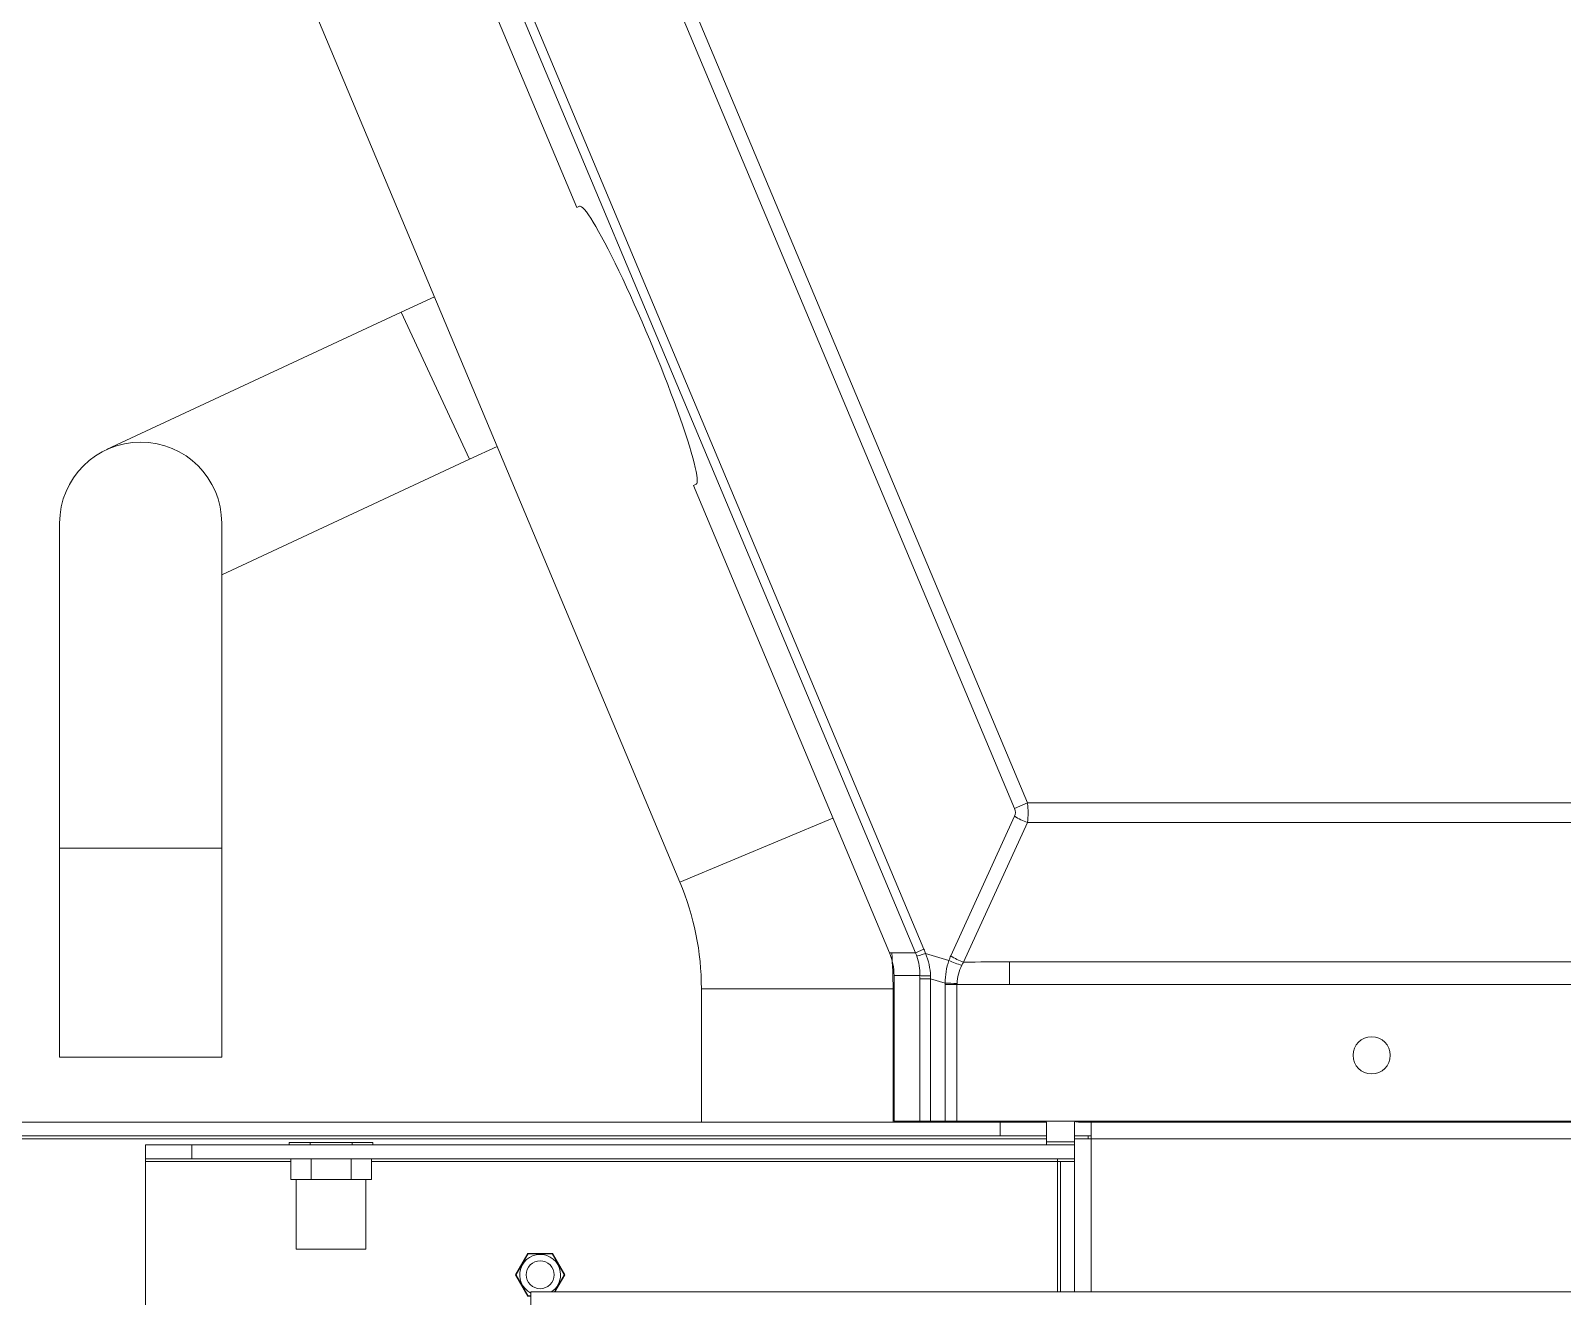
# Model space of a CAD drawing. Header units: millimetres. Extents: x 113490 to 142599, y -20467 to 115.
# Drawn here: x 133317.6 to 133647.3, y -7339.9 to -7067.3 of the extents above; entities that cross this region are included whole.
import ezdxf

# ---------------------------------------------------------------- set-up
doc = ezdxf.new("R2010")
doc.units = ezdxf.units.MM
doc.layers.add('DV1_0', color=7, linetype='Continuous')

msp = doc.modelspace()

# ---------------------------------------------------------------- linework, layer by layer
at = {"layer": 'DV1_0', "color": 7, "linetype": 'Continuous', "lineweight": 20}
for p, q in [((133082.26, -6245.4), (133509.88, -7265.15)), ((133082.26, -6250.54), (133508.05, -7265.92)), ((133120.16, -6251.19), (133532.14, -7233.65)), ((133117.4, -6252.35), (133529.37, -7234.81)), ((133397.33, -7127.97), (133412.08, -7159.6)), ((133532.14, -7233.65), (133529.37, -7234.81)), ((133820.38, -7233.65), (133532.14, -7233.65)), ((133457.35, -7250.69), (133490.28, -7236.89)), ((133529.38, -7236.5), (133515.65, -7266.58)), ((133532.15, -7237.88), (133518.42, -7267.95)), ((133820.38, -7237.88), (133532.15, -7237.88)), ((133323.81, -7243.37), (133358.71, -7243.37)), ((133508.05, -7265.92), (133502.46, -7265.92)), ((133509.88, -7265.15), (133508.05, -7265.92)), ((133515.27, -7267.58), (133510.23, -7266.09)), ((133509.02, -7270.82), (133503.44, -7270.82)), ((133834.06, -7267.86), (133528.27, -7267.86)), ((133528.27, -7267.86), (133528.27, -7272.74)), ((133461.97, -7273.65), (133503.23, -7273.65)), ((133509.01, -7271.49), (133509.01, -7302.18)), ((133511.31, -7271.49), (133509.01, -7271.49)), ((133511.31, -7271.49), (133511.31, -7302.18)), ((133514.47, -7272.43), (133511.31, -7271.49)), ((133516.99, -7272.77), (133514.46, -7272.77)), ((133514.46, -7272.77), (133514.46, -7302.18)), ((133516.99, -7272.77), (133516.99, -7302.18)), ((133835.53, -7272.74), (133528.27, -7272.74)), ((133536.26, -7305.97), (133246.77, -7305.97)), ((133536.26, -7306.61), (133542.26, -7306.61)), ((133545.86, -7305.97), (133812.66, -7305.97)), ((133545.86, -7305.97), (133545.86, -7338.97)), ((133373.6, -7310.87), (133342.26, -7310.87)), ((133538.66, -7310.87), (133390.92, -7310.87)), ((133538.66, -7310.87), (133538.66, -7338.97))]:
    msp.add_line(p, q, dxfattribs=at)
at = {"layer": 'DV1_0', "color": 7, "linetype": 'Continuous', "lineweight": 15}
for p, q in [((133082.26, -6263.87), (133435.14, -7105.39)), ((133100.3, -6399.23), (133457.35, -7250.69)), ((133435.14, -7105.39), (133435.71, -7105.13)), ((133404.49, -7124.63), (133397.33, -7127.97)), ((133397.33, -7127.97), (133333.89, -7157.55)), ((133412.08, -7159.6), (133417.99, -7156.84)), ((133358.71, -7184.49), (133412.08, -7159.6)), ((133460.26, -7165.29), (133460.82, -7165.02)), ((133460.26, -7165.29), (133502.46, -7265.92)), ((133323.81, -7173.37), (133323.81, -7243.37)), ((133358.71, -7243.37), (133358.71, -7173.37)), ((133323.81, -7243.37), (133323.81, -7288.37)), ((133358.71, -7288.37), (133358.71, -7243.37)), ((133503.44, -7302.18), (133503.44, -7270.82)), ((133461.97, -7273.65), (133461.97, -7302.37)), ((133503.23, -7302.37), (133503.23, -7273.65)), ((133503.44, -7276.28), (133503.23, -7276.45)), ((133323.81, -7288.37), (133358.71, -7288.37)), ((133503.23, -7288.64), (133503.44, -7288.47)), ((133526.26, -7302.37), (133241.68, -7302.37)), ((133503.44, -7302.18), (133509.01, -7302.18)), ((133509.01, -7302.18), (133511.31, -7302.18)), ((133511.31, -7302.18), (133514.46, -7302.18)), ((133514.46, -7302.18), (133516.99, -7302.18)), ((133835.53, -7302.18), (133516.99, -7302.18)), ((133526.26, -7305.37), (133526.26, -7302.37)), ((133526.26, -7302.37), (133536.26, -7302.37)), ((133536.26, -7302.37), (133536.26, -7305.37)), ((133542.26, -7302.37), (133542.26, -7305.37)), ((133578.66, -7302.37), (133543.16, -7302.37)), ((133545.86, -7305.97), (133545.86, -7302.37)), ((133578.66, -7302.37), (133583.26, -7302.37)), ((133583.26, -7302.18), (133583.26, -7302.37)), ((133775.26, -7302.37), (133583.26, -7302.37)), ((133526.26, -7305.37), (133245.96, -7305.37)), ((133342.26, -7310.27), (133342.26, -7307.27)), ((133342.26, -7307.27), (133352.26, -7307.27)), ((133542.26, -7307.27), (133352.26, -7307.27)), ((133352.26, -7307.27), (133352.26, -7310.27)), ((133373.26, -7307.27), (133373.26, -7306.77)), ((133373.26, -7306.77), (133377.76, -7306.77)), ((133377.76, -7307.27), (133377.76, -7306.77)), ((133377.76, -7306.77), (133386.76, -7306.77)), ((133386.76, -7307.27), (133386.76, -7306.77)), ((133386.76, -7306.77), (133391.26, -7306.77)), ((133391.26, -7307.27), (133391.26, -7306.77)), ((133536.26, -7305.37), (133526.26, -7305.37)), ((133536.26, -7305.97), (133536.26, -7305.37)), ((133536.26, -7307.27), (133536.26, -7305.97)), ((133542.26, -7305.37), (133542.26, -7305.97)), ((133542.26, -7305.37), (133545.26, -7305.37)), ((133542.26, -7305.37), (133545.86, -7305.37)), ((133542.26, -7305.97), (133545.86, -7305.97)), ((133542.26, -7305.97), (133542.26, -7338.97)), ((133545.86, -7305.37), (133545.26, -7305.37)), ((133545.26, -7305.37), (133545.26, -7305.97)), ((133342.26, -7310.87), (133342.26, -7310.27)), ((133352.26, -7310.27), (133342.26, -7310.27)), ((133542.26, -7310.27), (133352.26, -7310.27)), ((133373.6, -7310.27), (133373.6, -7314.77)), ((133377.93, -7310.27), (133377.93, -7314.77)), ((133386.59, -7310.27), (133386.59, -7314.77)), ((133390.92, -7310.27), (133390.92, -7314.77)), ((133538.66, -7310.27), (133538.66, -7310.87)), ((133342.26, -7394.67), (133342.26, -7310.87)), ((133539.26, -7310.87), (133538.66, -7310.87)), ((133539.26, -7310.87), (133539.26, -7338.97)), ((133542.26, -7310.87), (133539.26, -7310.87)), ((133373.6, -7314.77), (133375.77, -7314.77)), ((133374.76, -7314.77), (133374.76, -7329.77)), ((133375.77, -7314.77), (133377.93, -7314.77)), ((133377.93, -7314.77), (133382.26, -7314.77)), ((133382.26, -7314.77), (133386.59, -7314.77)), ((133386.59, -7314.77), (133388.76, -7314.77)), ((133388.76, -7314.77), (133390.92, -7314.77)), ((133389.76, -7329.77), (133389.76, -7314.77)), ((133374.76, -7329.77), (133389.76, -7329.77)), ((133424.61, -7330.68), (133421.96, -7335.27)), ((133422.07, -7335.27), (133424.66, -7330.77)), ((133429.91, -7330.68), (133424.61, -7330.68)), ((133424.66, -7330.77), (133429.86, -7330.77)), ((133429.86, -7330.77), (133432.46, -7335.27)), ((133432.56, -7335.27), (133429.91, -7330.68)), ((133421.96, -7335.27), (133424.61, -7339.86)), ((133424.66, -7339.77), (133422.07, -7335.27)), ((133432.46, -7335.27), (133430.32, -7338.97)), ((133430.43, -7338.97), (133432.56, -7335.27)), ((133424.61, -7339.86), (133425.26, -7339.86)), ((133425.26, -7339.77), (133424.66, -7339.77)), ((133425.26, -7338.97), (134013.76, -7338.97)), ((133425.26, -7338.97), (133425.26, -8178.97))]:
    msp.add_line(p, q, dxfattribs=at)
for centre, radius in [((133606.26, -7287.99), 4), ((133427.26, -7335.27), 3)]:
    msp.add_circle(centre, radius, dxfattribs=at)
for centre, radius, start, end in [((133341.26, -7173.37), 17.45, 0, 180), ((133402.6, -7273.65), 59.37, 0, 22.75), ((133490.66, -7270.85), 12.78, 0.0998, 22.6579), ((133402.6, -7273.65), 100.63, 0, 4.3823), ((133543.16, -7298.77), 3.6, 251.3015, 270), ((133578.66, -7298.77), 3.6, 270, 288.6985), ((133545.86, -7305.97), 0.6, 90, 94.6795), ((133427.26, -7335.27), 4.4, 0, 242.9638), ((133427.26, -7335.27), 4.4, 302.7653, 0)]:
    msp.add_arc(centre, radius, start, end, dxfattribs=at)
at = {"layer": 'DV1_0', "color": 7, "linetype": 'Continuous', "lineweight": 20}
for centre, radius, start, end in [((133519.97, -7235.78), 12.35, 350.2166, 9.9188), ((133497.16, -7270.5), 11.82, 19.1274, 22.809), ((133496.34, -7270.77), 12.68, 359.777, 19.0777), ((133497.55, -7271.38), 13.75, 1.9538, 22.6487), ((133528.75, -7272.29), 14.29, 160.7226, 180.5342), ((133527.11, -7273.06), 10.12, 153.8225, 177.0269), ((133522.18, -7270.68), 4.65, 144.0972, 153.376), ((133521.24, -7272.78), 4.24, 176.6583, 179.8587), ((133528.27, -9211.97), 1939.23, 90, 90.33327)]:
    msp.add_arc(centre, radius, start, end, dxfattribs=at)
at = {"layer": 'DV1_0', "color": 7, "linetype": 'Continuous', "lineweight": 15}
msp.add_ellipse((133448.26, -7135.07), major_axis=(12.55, -29.95), ratio=0.08742, start_param=0.003461, end_param=3.145054, dxfattribs=at)
at = {"layer": 'DV1_0', "color": 7, "linetype": 'Continuous', "lineweight": 20}
for centre, major_axis, ratio, start_param, end_param in [((133521.09, -7234.72), (-8.45, 1.25), 0.475082, 3.004965, 3.420895), ((133532.15, -7235.34), (5.46, -2.49), 0.390519, 4.36635, 4.888796), ((133512.08, -7265.31), (-3.78, -1.31), 0.036385, 0.089348, 1.048346), ((133498.94, -7269.74), (-5.3, 12.63), 0.866025, 4.639561, 4.712406), ((133523.12, -7271.36), (-3.61, 8.61), 0.866025, 0.67314, 0.796559), ((133518.03, -7266.42), (5.72, -1.8), 0.349046, 4.320395, 4.820402), ((133518.42, -7265.42), (5.46, -2.49), 0.39052, 4.366351, 4.888796), ((133511.52, -7271.49), (0, 26.53), 0.094445, 1.545688, 1.57082), ((133513, -7270.82), (-4, 0.01), 0.025012, 0.094616, 1.128835), ((133514.8, -7270.99), (-0.75, 22.44), 0.156257, 1.562014, 1.587877), ((133528.27, -7691.22), (-467.13, 0), 0.906308, 4.71239, 4.733494), ((133521.7, -7272.77), (0, 7.99), 0.906308, 1.527453, 1.57086), ((133517, -7272.43), (6, -0.24), 0.018332, 4.276417, 4.713176)]:
    msp.add_ellipse(centre, major_axis=major_axis, ratio=ratio, start_param=start_param, end_param=end_param, dxfattribs=at)

doc.saveas('drawing.dxf')
